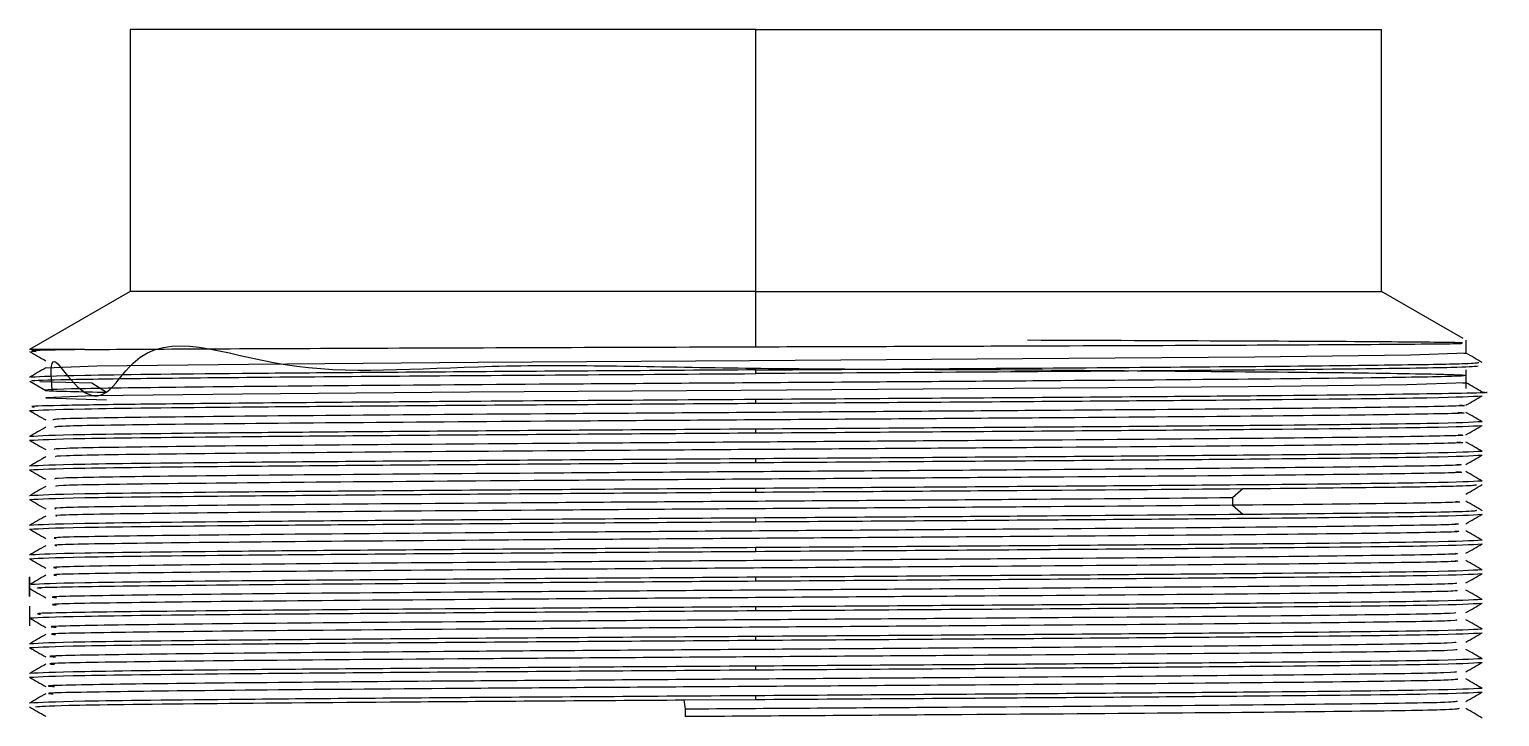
# Model space of a CAD drawing. Header units: millimetres. Extents: x 101 to 291, y 114 to 180.
# Drawn here: x 201.72 to 208.12, y 177.11 to 180.1 of the extents above; entities that cross this region are included whole.
import ezdxf

# ---------------------------------------------------------------- set-up
doc = ezdxf.new("R2010")
doc.units = ezdxf.units.MM

msp = doc.modelspace()

# ---------------------------------------------------------------- linework, layer by layer
at = {"color": 7, "linetype": 'Continuous', "lineweight": 25}
for p, q in [((202.1586, 180.0999), (202.1586, 178.9589)), ((204.8836, 180.0999), (202.1586, 180.0999)), ((204.8836, 178.9589), (204.8836, 180.0999)), ((204.8836, 180.0999), (207.6086, 180.0999)), ((207.6086, 178.9589), (207.6086, 180.0999)), ((202.1586, 178.9589), (201.72, 178.7057)), ((204.8836, 178.9589), (202.1586, 178.9589)), ((204.8836, 178.7178), (204.8836, 178.9589)), ((204.8836, 178.9589), (207.6086, 178.9589)), ((207.9646, 178.7534), (207.6086, 178.9589)), ((207.9772, 178.6894), (207.9772, 178.7468)), ((201.9609, 178.7057), (201.72, 178.7057)), ((204.8836, 178.6009), (204.8836, 178.617)), ((207.9772, 178.5355), (207.9772, 178.6178)), ((201.9919, 178.56), (201.7651, 178.5652)), ((204.8836, 178.4719), (204.8836, 178.488)), ((204.8836, 178.3429), (204.8836, 178.359)), ((204.8836, 178.2139), (204.8836, 178.23)), ((204.8836, 178.0849), (204.8836, 178.101)), ((206.9598, 178.0597), (206.9598, 178.0274)), ((204.8836, 177.9559), (204.8836, 177.972)), ((204.8836, 177.8269), (204.8836, 177.843)), ((201.72, 177.7165), (201.72, 177.6309)), ((201.72, 177.714), (201.72, 177.6309)), ((201.72, 177.6309), (201.72, 177.714)), ((204.8836, 177.6979), (204.8836, 177.714)), ((201.72, 177.5875), (201.72, 177.5019)), ((204.8836, 177.5689), (204.8836, 177.585)), ((204.8836, 177.4399), (204.8836, 177.456)), ((204.8836, 177.3109), (204.8836, 177.327)), ((204.8836, 177.1819), (204.8836, 177.198)), ((204.5696, 177.1798), (204.8836, 177.1819)), ((204.5696, 177.1799), (204.5765, 177.1396)), ((204.5765, 177.1395), (204.5765, 177.1073))]:
    msp.add_line(p, q, dxfattribs=at)
at = {"color": 7, "linetype": 'Continuous', "lineweight": 25, "flags": 128}
for points in [[(207.9677, 178.6897), (207.9773, 178.6894), (207.7345, 178.6813), (207.0559, 178.6732), (206.0454, 178.6651), (204.8572, 178.657), (203.6731, 178.649), (202.674, 178.6409), (202.0125, 178.6328), (201.7899, 178.6247), (201.7899, 178.6247)], [(201.7207, 178.5684), (201.7561, 178.548), (201.7914, 178.5276)], [(207.9615, 178.5607), (207.9769, 178.5601), (207.7193, 178.552), (207.0283, 178.5439), (206.0095, 178.5359), (204.8187, 178.5278), (203.6378, 178.5197), (202.6473, 178.5116), (201.9986, 178.5036), (201.7908, 178.4955), (202.0557, 178.4874), (202.0557, 178.4874)], [(201.9919, 178.5601), (202.0238, 178.5399), (202.0557, 178.5198)], [(207.0067, 178.1), (206.9832, 178.0799), (206.9598, 178.0597)], [(206.9598, 178.0274), (206.9832, 178.0072), (207.0067, 177.9871)]]:
    msp.add_lwpolyline(points, dxfattribs=at)
at = {"color": 7, "linetype": 'Continuous', "lineweight": 25}
for points, knots in [([(201.8184, 178.5282), (201.8141, 178.5928), (201.8026, 178.7671), (201.9886, 178.3756), (202.2628, 178.8277), (202.7987, 178.5695), (203.7105, 178.6518), (204.7709, 178.6208), (205.8416, 178.6201), (206.8006, 178.6113), (207.5343, 178.6047), (207.9567, 178.5975), (208.0182, 178.5905), (207.7116, 178.5834), (207.0729, 178.5764), (206.1771, 178.5693), (205.1294, 178.5622), (204.0528, 178.5551), (203.0742, 178.5481), (202.3063, 178.541), (201.8475, 178.5339), (201.7215, 178.5269), (201.9443, 178.5221), (202.0557, 178.5198)], [0, 0, 0, 0, 0.023196, 0.062577, 0.076601, 0.127902, 0.179203, 0.230505, 0.281806, 0.333107, 0.384408, 0.435709, 0.487009, 0.538309, 0.589609, 0.640908, 0.692207, 0.743506, 0.794805, 0.846104, 0.897403, 0.948702, 1, 1, 1, 1]), ([(204.8836, 178.7178), (205.2428, 178.719), (205.9603, 178.7213), (206.9115, 178.7248), (207.6059, 178.7284), (207.9799, 178.7314), (207.9604, 178.7332), (207.9534, 178.7339)], [0, 0, 0, 0, 0.219522, 0.438617, 0.657284, 0.875524, 1, 1, 1, 1]), ([(207.962, 178.7354), (207.872, 178.7366), (207.6921, 178.7389), (207.0092, 178.7425), (206.3812, 178.7448), (206.0675, 178.746)], [0, 0, 0, 0, 0.33399, 0.667323, 1, 1, 1, 1]), ([(201.9609, 178.7057), (201.8403, 178.7035), (201.692, 178.7008), (201.7396, 178.6981), (201.7484, 178.6976)], [0, 0, 0, 0, 0.813037, 1, 1, 1, 1]), ([(201.7198, 178.6977), (201.7316, 178.6909), (201.7551, 178.6773), (201.7787, 178.6637), (201.7905, 178.6569)], [0, 0, 0, 0, 0.5, 1, 1, 1, 1]), ([(201.9609, 178.7057), (202.1057, 178.7067), (202.3951, 178.7087), (203.1091, 178.7117), (203.9556, 178.7148), (204.5744, 178.7168), (204.8836, 178.7178)], [0, 0, 0, 0, 0.2506227, 0.5008304, 0.7506227, 1, 1, 1, 1]), ([(208.0474, 178.6491), (208.0356, 178.656), (208.012, 178.6696), (207.9885, 178.6832), (207.9767, 178.69)], [0, 0, 0, 0, 0.500016, 1, 1, 1, 1]), ([(201.7904, 178.6255), (201.7786, 178.6187), (201.755, 178.6051), (201.7315, 178.5914), (201.7197, 178.5846)], [0, 0, 0, 0, 0.500011, 1, 1, 1, 1]), ([(204.8836, 178.617), (204.469, 178.6143), (203.6399, 178.6089), (202.5947, 178.6009), (201.8686, 178.5929), (201.774, 178.5876), (201.7275, 178.585)], [0, 0, 0, 0, 0.251947, 0.503893, 0.75584, 1, 1, 1, 1]), ([(204.8836, 178.617), (205.1683, 178.6188), (205.7378, 178.6225), (206.5296, 178.6281), (207.2038, 178.6336), (207.7039, 178.6392), (208.0076, 178.6445), (208.0252, 178.6479), (208.0333, 178.6495)], [0, 0, 0, 0, 0.170584, 0.341168, 0.511752, 0.682336, 0.85292, 1, 1, 1, 1]), ([(208.0301, 178.6328), (208.0087, 178.6309), (207.963, 178.6268), (207.5093, 178.6205), (206.8018, 178.614), (205.8926, 178.6074), (205.2199, 178.6031), (204.8836, 178.6009)], [0, 0, 0, 0, 0.18049, 0.385367, 0.590245, 0.795123, 1, 1, 1, 1]), ([(201.7412, 178.5686), (201.7353, 178.5692), (201.7108, 178.5714), (201.8665, 178.5754), (202.2018, 178.5805), (202.7157, 178.5856), (203.3592, 178.5907), (204.0974, 178.5958), (204.6215, 178.5992), (204.8836, 178.6009)], [0, 0, 0, 0, 0.050507, 0.208756, 0.367004, 0.525253, 0.683502, 0.841751, 1, 1, 1, 1]), ([(208.0474, 178.5201), (208.0356, 178.5269), (208.0122, 178.5404), (207.9888, 178.554), (207.9772, 178.5607)], [0, 0, 0, 0, 0.503496, 1, 1, 1, 1]), ([(204.8836, 178.488), (204.6215, 178.4863), (204.0974, 178.4829), (203.3592, 178.4778), (202.7157, 178.4727), (202.2018, 178.4676), (201.8665, 178.4625), (201.7108, 178.4585), (201.7353, 178.4563), (201.7412, 178.4558)], [0, 0, 0, 0, 0.158297, 0.316595, 0.474892, 0.63319, 0.791487, 0.949785, 1, 1, 1, 1]), ([(208.0401, 178.5205), (208.0426, 178.5204), (208.1273, 178.5177), (207.8472, 178.5122), (207.1883, 178.5041), (206.1234, 178.4961), (205.2969, 178.4907), (204.8836, 178.488)], [0, 0, 0, 0, 0.007261, 0.255445, 0.50363, 0.751815, 1, 1, 1, 1]), ([(204.8836, 178.4719), (205.2982, 178.4746), (206.1273, 178.4799), (207.173, 178.488), (207.9045, 178.4961), (207.9996, 178.5014), (208.0471, 178.5041)], [0, 0, 0, 0, 0.250011, 0.500023, 0.750034, 1, 1, 1, 1]), ([(207.9767, 178.4634), (207.9886, 178.4702), (208.0122, 178.4839), (208.0359, 178.4975), (208.0477, 178.5044)], [0, 0, 0, 0, 0.4999886, 1, 1, 1, 1]), ([(201.7196, 178.4399), (201.7314, 178.433), (201.7551, 178.4194), (201.7787, 178.4057), (201.7905, 178.3989)], [0, 0, 0, 0, 0.5, 1, 1, 1, 1]), ([(201.7201, 178.4396), (201.7677, 178.4423), (201.8628, 178.4477), (202.5943, 178.4557), (203.64, 178.4638), (204.4691, 178.4692), (204.8836, 178.4719)], [0, 0, 0, 0, 0.249949, 0.499966, 0.749983, 1, 1, 1, 1]), ([(207.9485, 178.4636), (207.9567, 178.4631), (208.0089, 178.4603), (207.7364, 178.455), (207.1399, 178.4479), (206.2366, 178.4407), (205.1777, 178.4335), (204.0816, 178.4263), (203.0804, 178.4191), (202.3094, 178.4119), (201.8437, 178.4052), (201.8287, 178.401), (201.8221, 178.3991)], [0, 0, 0, 0, 0.020822, 0.132284, 0.243745, 0.355206, 0.466666, 0.578125, 0.689583, 0.801041, 0.912498, 1, 1, 1, 1]), ([(207.9415, 178.4318), (207.9533, 178.4312), (208.0115, 178.4282), (207.7387, 178.4228), (207.1393, 178.4156), (206.2368, 178.4084), (205.1776, 178.4012), (204.0817, 178.394), (203.0801, 178.3868), (202.3103, 178.3796), (201.8515, 178.3731), (201.8351, 178.369), (201.8283, 178.3673)], [0, 0, 0, 0, 0.028204, 0.139664, 0.251124, 0.362583, 0.474041, 0.585499, 0.696955, 0.808412, 0.919867, 1, 1, 1, 1]), ([(208.0476, 178.3911), (208.0358, 178.3979), (208.0121, 178.4115), (207.9885, 178.4252), (207.9767, 178.432)], [0, 0, 0, 0, 0.499989, 1, 1, 1, 1]), ([(201.7906, 178.3675), (201.7788, 178.3607), (201.7551, 178.347), (201.7314, 178.3334), (201.7196, 178.3266)], [0, 0, 0, 0, 0.499989, 1, 1, 1, 1]), ([(204.8836, 178.359), (204.4691, 178.3563), (203.64, 178.3509), (202.5943, 178.3429), (201.8627, 178.3348), (201.7676, 178.3294), (201.7201, 178.3267)], [0, 0, 0, 0, 0.250011, 0.500023, 0.750034, 1, 1, 1, 1]), ([(208.0471, 178.3912), (207.9996, 178.3886), (207.9045, 178.3832), (207.1729, 178.3751), (206.1273, 178.3671), (205.2982, 178.3617), (204.8836, 178.359)], [0, 0, 0, 0, 0.24995, 0.499966, 0.749983, 1, 1, 1, 1]), ([(204.8836, 178.3429), (205.2982, 178.3456), (206.1273, 178.3509), (207.173, 178.359), (207.9045, 178.3671), (207.9996, 178.3724), (208.0471, 178.3751)], [0, 0, 0, 0, 0.250011, 0.500023, 0.750034, 1, 1, 1, 1]), ([(207.9768, 178.3344), (207.9887, 178.3412), (208.0123, 178.3549), (208.036, 178.3685), (208.0478, 178.3754)], [0, 0, 0, 0, 0.499989, 1, 1, 1, 1]), ([(201.7196, 178.3109), (201.7314, 178.304), (201.7551, 178.2904), (201.7787, 178.2767), (201.7905, 178.2699)], [0, 0, 0, 0, 0.4999887, 1, 1, 1, 1]), ([(201.7201, 178.3106), (201.7677, 178.3133), (201.8628, 178.3187), (202.5943, 178.3268), (203.64, 178.3348), (204.4691, 178.3402), (204.8836, 178.3429)], [0, 0, 0, 0, 0.249949, 0.499966, 0.749983, 1, 1, 1, 1]), ([(207.9422, 178.3346), (207.9518, 178.334), (208.0006, 178.331), (207.7126, 178.3256), (207.0963, 178.3185), (206.1816, 178.3113), (205.1171, 178.3041), (204.023, 178.2969), (203.0305, 178.2897), (202.2756, 178.2825), (201.8331, 178.276), (201.8291, 178.2718), (201.8274, 178.2701)], [0, 0, 0, 0, 0.0272361, 0.1386658, 0.2500961, 0.361527, 0.4729585, 0.5843906, 0.6958228, 0.807255, 0.9186869, 1, 1, 1, 1]), ([(207.9367, 178.3028), (207.9495, 178.302), (208.0038, 178.2989), (207.7147, 178.2934), (207.0958, 178.2862), (206.1817, 178.279), (205.117, 178.2718), (204.0231, 178.2646), (203.0302, 178.2574), (202.2766, 178.2502), (201.8403, 178.2438), (201.8345, 178.2399), (201.8322, 178.2383)], [0, 0, 0, 0, 0.034582, 0.146009, 0.257438, 0.368867, 0.480296, 0.591727, 0.703157, 0.814587, 0.926017, 1, 1, 1, 1]), ([(208.0477, 178.2621), (208.0359, 178.2689), (208.0122, 178.2826), (207.9886, 178.2962), (207.9767, 178.303)], [0, 0, 0, 0, 0.500016, 1, 1, 1, 1]), ([(201.7906, 178.2385), (201.7788, 178.2317), (201.7551, 178.218), (201.7315, 178.2044), (201.7196, 178.1975)], [0, 0, 0, 0, 0.499989, 1, 1, 1, 1]), ([(204.8836, 178.23), (204.4691, 178.2273), (203.64, 178.2219), (202.5943, 178.2139), (201.8627, 178.2058), (201.7676, 178.2004), (201.7201, 178.1977)], [0, 0, 0, 0, 0.250011, 0.500023, 0.750034, 1, 1, 1, 1]), ([(208.0471, 178.2622), (207.9996, 178.2596), (207.9045, 178.2542), (207.1729, 178.2461), (206.1273, 178.2381), (205.2982, 178.2327), (204.8836, 178.23)], [0, 0, 0, 0, 0.24995, 0.499966, 0.749983, 1, 1, 1, 1]), ([(204.8836, 178.2139), (205.2982, 178.2166), (206.1273, 178.2219), (207.173, 178.23), (207.9045, 178.2381), (207.9996, 178.2434), (208.0471, 178.2461)], [0, 0, 0, 0, 0.250011, 0.500023, 0.750034, 1, 1, 1, 1]), ([(207.9767, 178.2054), (207.9886, 178.2122), (208.0122, 178.2259), (208.0359, 178.2395), (208.0477, 178.2464)], [0, 0, 0, 0, 0.500005, 1, 1, 1, 1]), ([(201.7195, 178.1819), (201.7313, 178.175), (201.7549, 178.1614), (201.7786, 178.1477), (201.7904, 178.1409)], [0, 0, 0, 0, 0.5, 1, 1, 1, 1]), ([(201.7201, 178.1816), (201.7677, 178.1843), (201.8628, 178.1897), (202.5943, 178.1977), (203.64, 178.2058), (204.4691, 178.2112), (204.8836, 178.2139)], [0, 0, 0, 0, 0.249949, 0.499966, 0.749983, 1, 1, 1, 1]), ([(207.9374, 178.2056), (207.9476, 178.2049), (207.992, 178.2018), (207.6874, 178.1962), (207.0519, 178.1891), (206.126, 178.1819), (205.0563, 178.1747), (203.9648, 178.1675), (202.9814, 178.1603), (202.243, 178.1531), (201.8232, 178.1467), (201.8293, 178.1427), (201.8317, 178.1411)], [0, 0, 0, 0, 0.033289, 0.144759, 0.256229, 0.367698, 0.479168, 0.590639, 0.70211, 0.813581, 0.925053, 1, 1, 1, 1]), ([(207.9333, 178.1738), (207.9465, 178.1729), (207.9957, 178.1696), (207.6893, 178.164), (207.0515, 178.1568), (206.1261, 178.1496), (205.0563, 178.1424), (203.9649, 178.1352), (202.9811, 178.128), (202.2441, 178.1208), (201.8299, 178.1146), (201.8337, 178.1107), (201.8352, 178.1093)], [0, 0, 0, 0, 0.040591, 0.152057, 0.263524, 0.374991, 0.486458, 0.597926, 0.709394, 0.820862, 0.932332, 1, 1, 1, 1]), ([(208.0477, 178.1331), (208.0358, 178.1399), (208.0122, 178.1535), (207.9885, 178.1672), (207.9767, 178.174)], [0, 0, 0, 0, 0.500005, 1, 1, 1, 1]), ([(201.7905, 178.1095), (201.7787, 178.1027), (201.7551, 178.089), (201.7314, 178.0754), (201.7196, 178.0686)], [0, 0, 0, 0, 0.5, 1, 1, 1, 1]), ([(204.8836, 178.101), (204.4691, 178.0983), (203.64, 178.0929), (202.5943, 178.0849), (201.8627, 178.0768), (201.7676, 178.0714), (201.7201, 178.0688)], [0, 0, 0, 0, 0.250011, 0.500023, 0.750034, 1, 1, 1, 1]), ([(208.0471, 178.1332), (207.9996, 178.1306), (207.9045, 178.1252), (207.1729, 178.1171), (206.1273, 178.1091), (205.2982, 178.1037), (204.8836, 178.101)], [0, 0, 0, 0, 0.24995, 0.499966, 0.749983, 1, 1, 1, 1]), ([(204.8836, 178.0849), (205.2755, 178.0874), (206.0593, 178.0924), (206.6909, 178.0975), (207.0067, 178.1)], [0, 0, 0, 0, 0.5000001, 1, 1, 1, 1]), ([(207.0067, 178.1), (207.2214, 178.102), (207.651, 178.1062), (207.9985, 178.1119), (208.0152, 178.1155), (208.0225, 178.1171)], [0, 0, 0, 0, 0.3600536, 0.7201071, 1, 1, 1, 1]), ([(207.9767, 178.0764), (207.9885, 178.0832), (208.0121, 178.0969), (208.0358, 178.1105), (208.0476, 178.1174)], [0, 0, 0, 0, 0.500011, 1, 1, 1, 1]), ([(201.7196, 178.0529), (201.7314, 178.046), (201.7551, 178.0324), (201.7787, 178.0187), (201.7905, 178.0119)], [0, 0, 0, 0, 0.499991, 1, 1, 1, 1]), ([(201.7201, 178.0526), (201.7677, 178.0553), (201.8628, 178.0607), (202.5943, 178.0687), (203.64, 178.0768), (204.4691, 178.0822), (204.8836, 178.0849)], [0, 0, 0, 0, 0.24995, 0.499966, 0.749983, 1, 1, 1, 1]), ([(206.9598, 178.0597), (206.6674, 178.0573), (206.0826, 178.0525), (204.9921, 178.0453), (203.9077, 178.0381), (202.9326, 178.0309), (202.2114, 178.0237), (201.8132, 178.0174), (201.8287, 178.0136), (201.8347, 178.0121)], [0, 0, 0, 0, 0.1510867, 0.3021735, 0.4532614, 0.6043501, 0.7554393, 0.9065289, 1, 1, 1, 1]), ([(207.9326, 178.0445), (207.9438, 178.0436), (207.9842, 178.0403), (207.675, 178.0346), (207.1982, 178.0298), (206.9598, 178.0274)], [0, 0, 0, 0, 0.1611972, 0.580599, 1, 1, 1, 1]), ([(208.0476, 178.004), (208.0358, 178.0109), (208.0121, 178.0245), (207.9885, 178.0382), (207.9766, 178.045)], [0, 0, 0, 0, 0.499995, 1, 1, 1, 1]), ([(201.7906, 177.9805), (201.7788, 177.9737), (201.7552, 177.9601), (201.7316, 177.9465), (201.7198, 177.9396)], [0, 0, 0, 0, 0.5, 1, 1, 1, 1]), ([(204.8836, 177.972), (204.4691, 177.9693), (203.64, 177.9639), (202.5943, 177.9559), (201.8627, 177.9478), (201.7676, 177.9424), (201.7201, 177.9397)], [0, 0, 0, 0, 0.250011, 0.500023, 0.750034, 1, 1, 1, 1]), ([(206.9598, 178.0274), (206.6674, 178.025), (206.0826, 178.0202), (204.9921, 178.013), (203.9078, 178.0058), (202.9323, 177.9986), (202.2125, 177.9914), (201.8193, 177.9853), (201.8322, 177.9816), (201.8368, 177.9803)], [0, 0, 0, 0, 0.152581, 0.305161, 0.457743, 0.610326, 0.762909, 0.915492, 1, 1, 1, 1]), ([(204.8836, 177.9559), (205.2982, 177.9586), (206.1273, 177.9639), (207.173, 177.972), (207.9045, 177.9801), (207.9996, 177.9854), (208.0471, 177.9881)], [0, 0, 0, 0, 0.250011, 0.500023, 0.750034, 1, 1, 1, 1]), ([(207.0067, 177.9871), (206.6909, 177.9846), (206.0593, 177.9795), (205.2755, 177.9745), (204.8836, 177.972)], [0, 0, 0, 0, 0.5, 1, 1, 1, 1]), ([(208.0225, 178.0043), (208.0152, 178.0027), (207.9985, 177.999), (207.651, 177.9933), (207.2214, 177.9892), (207.0067, 177.9871)], [0, 0, 0, 0, 0.279864, 0.639932, 1, 1, 1, 1]), ([(207.9767, 177.9474), (207.9886, 177.9542), (208.0122, 177.9679), (208.0359, 177.9815), (208.0477, 177.9884)], [0, 0, 0, 0, 0.499994, 1, 1, 1, 1]), ([(201.7195, 177.9239), (201.7313, 177.917), (201.755, 177.9034), (201.7786, 177.8897), (201.7904, 177.8829)], [0, 0, 0, 0, 0.500009, 1, 1, 1, 1]), ([(201.7201, 177.9236), (201.7677, 177.9263), (201.8628, 177.9317), (202.5943, 177.9397), (203.64, 177.9478), (204.4691, 177.9532), (204.8836, 177.9559)], [0, 0, 0, 0, 0.24995, 0.499966, 0.749983, 1, 1, 1, 1]), ([(207.9314, 177.9476), (207.9409, 177.9466), (207.9739, 177.9432), (207.6337, 177.9375), (206.9609, 177.9303), (206.0135, 177.9231), (204.9347, 177.9159), (203.8493, 177.9087), (202.8852, 177.9015), (202.1809, 177.8943), (201.8039, 177.8882), (201.828, 177.8844), (201.8367, 177.8831)], [0, 0, 0, 0, 0.045509, 0.156977, 0.268446, 0.379914, 0.491382, 0.60285, 0.714319, 0.825788, 0.937258, 1, 1, 1, 1]), ([(207.93, 177.9158), (207.9418, 177.9146), (207.9787, 177.9111), (207.6352, 177.9052), (206.9606, 177.898), (206.0136, 177.8908), (204.9346, 177.8836), (203.8494, 177.8764), (202.8848, 177.8692), (202.1821, 177.862), (201.8094, 177.8561), (201.8304, 177.8525), (201.8374, 177.8513)], [0, 0, 0, 0, 0.0526925, 0.1641572, 0.2756216, 0.3870859, 0.4985501, 0.6100144, 0.7214791, 0.8329442, 0.9444097, 1, 1, 1, 1]), ([(208.0475, 177.8751), (208.0357, 177.8819), (208.0121, 177.8956), (207.9885, 177.9092), (207.9768, 177.916)], [0, 0, 0, 0, 0.500011, 1, 1, 1, 1]), ([(201.7905, 177.8515), (201.7787, 177.8447), (201.7551, 177.8311), (201.7315, 177.8175), (201.7197, 177.8106)], [0, 0, 0, 0, 0.500009, 1, 1, 1, 1]), ([(204.8836, 177.843), (204.469, 177.8403), (203.6399, 177.8349), (202.5947, 177.8269), (201.8684, 177.8189), (201.7738, 177.8136), (201.7273, 177.811)], [0, 0, 0, 0, 0.251888, 0.503777, 0.755666, 1, 1, 1, 1]), ([(208.0471, 177.8752), (207.9996, 177.8726), (207.9045, 177.8672), (207.1729, 177.8591), (206.1273, 177.8511), (205.2982, 177.8457), (204.8836, 177.843)], [0, 0, 0, 0, 0.24995, 0.499966, 0.749983, 1, 1, 1, 1]), ([(204.8836, 177.8269), (205.2982, 177.8296), (206.1273, 177.8349), (207.173, 177.843), (207.9045, 177.8511), (207.9996, 177.8564), (208.0471, 177.8591)], [0, 0, 0, 0, 0.250011, 0.500023, 0.750034, 1, 1, 1, 1]), ([(207.9767, 177.8184), (207.9885, 177.8252), (208.0121, 177.8389), (208.0358, 177.8525), (208.0476, 177.8593)], [0, 0, 0, 0, 0.500005, 1, 1, 1, 1]), ([(201.7195, 177.7948), (201.7313, 177.788), (201.755, 177.7744), (201.7786, 177.7607), (201.7905, 177.7539)], [0, 0, 0, 0, 0.499986, 1, 1, 1, 1]), ([(201.7201, 177.7946), (201.7677, 177.7973), (201.8628, 177.8027), (202.5943, 177.8107), (203.64, 177.8188), (204.4691, 177.8242), (204.8836, 177.8269)], [0, 0, 0, 0, 0.24995, 0.499966, 0.749983, 1, 1, 1, 1]), ([(207.9301, 177.8186), (207.9384, 177.8175), (207.9646, 177.814), (207.6052, 177.8081), (206.9144, 177.8009), (205.9566, 177.7937), (204.8738, 177.7865), (203.7921, 177.7793), (202.8381, 177.7721), (202.1513, 177.7649), (201.7945, 177.7589), (201.8266, 177.7553), (201.8375, 177.7541)], [0, 0, 0, 0, 0.051567, 0.163014, 0.274462, 0.385908, 0.497354, 0.608799, 0.720243, 0.831687, 0.94313, 1, 1, 1, 1]), ([(207.9301, 177.7868), (207.9403, 177.7855), (207.9698, 177.7818), (207.6066, 177.7758), (206.9141, 177.7686), (205.9567, 177.7614), (204.8737, 177.7542), (203.7921, 177.747), (202.8377, 177.7398), (202.1527, 177.7326), (201.7995, 177.7268), (201.8281, 177.7233), (201.8369, 177.7223)], [0, 0, 0, 0, 0.058702, 0.17015, 0.281597, 0.393044, 0.50449, 0.615935, 0.72738, 0.838824, 0.950268, 1, 1, 1, 1]), ([(208.0475, 177.7461), (208.0357, 177.7529), (208.0121, 177.7666), (207.9885, 177.7802), (207.9767, 177.787)], [0, 0, 0, 0, 0.500011, 1, 1, 1, 1]), ([(201.7904, 177.7225), (201.7786, 177.7157), (201.755, 177.7021), (201.7314, 177.6884), (201.7196, 177.6816)], [0, 0, 0, 0, 0.5000089, 1, 1, 1, 1]), ([(204.8836, 177.714), (204.469, 177.7113), (203.6399, 177.7059), (202.5947, 177.6979), (201.8679, 177.6899), (201.7733, 177.6846), (201.7266, 177.682)], [0, 0, 0, 0, 0.251716, 0.503431, 0.755147, 1, 1, 1, 1]), ([(208.0471, 177.7462), (207.9996, 177.7436), (207.9045, 177.7382), (207.1729, 177.7301), (206.1273, 177.7221), (205.2982, 177.7167), (204.8836, 177.714)], [0, 0, 0, 0, 0.24995, 0.499966, 0.749983, 1, 1, 1, 1]), ([(204.8836, 177.6979), (205.2982, 177.7006), (206.1273, 177.7059), (207.173, 177.714), (207.9045, 177.7221), (207.9996, 177.7274), (208.0471, 177.7301)], [0, 0, 0, 0, 0.250011, 0.500023, 0.750034, 1, 1, 1, 1]), ([(207.9767, 177.6894), (207.9885, 177.6962), (208.0122, 177.7099), (208.0358, 177.7235), (208.0477, 177.7303)], [0, 0, 0, 0, 0.500006, 1, 1, 1, 1]), ([(201.7196, 177.6658), (201.7315, 177.659), (201.7551, 177.6453), (201.7788, 177.6317), (201.7906, 177.6248)], [0, 0, 0, 0, 0.499989, 1, 1, 1, 1]), ([(201.7687, 177.6656), (201.7578, 177.6667), (201.7229, 177.6702), (202.0818, 177.6761), (202.7847, 177.6834), (203.7681, 177.6906), (204.5118, 177.6955), (204.8836, 177.6979)], [0, 0, 0, 0, 0.10121, 0.325908, 0.550605, 0.775303, 1, 1, 1, 1]), ([(207.9299, 177.6896), (207.9362, 177.6883), (207.9548, 177.6847), (207.5754, 177.6787), (206.8671, 177.6715), (205.8993, 177.6643), (204.8129, 177.6571), (203.7353, 177.6499), (202.7917, 177.6427), (202.1228, 177.6355), (201.7855, 177.6296), (201.8247, 177.6262), (201.837, 177.6251)], [0, 0, 0, 0, 0.0577289, 0.1691502, 0.2805722, 0.3919949, 0.5034181, 0.6148418, 0.7262658, 0.8376897, 0.9491134, 1, 1, 1, 1]), ([(207.9311, 177.6578), (207.9391, 177.6564), (207.9606, 177.6526), (207.5768, 177.6464), (206.8668, 177.6392), (205.8994, 177.632), (204.8129, 177.6248), (203.7353, 177.6176), (202.7915, 177.6104), (202.1236, 177.6033), (201.7878, 177.5974), (201.825, 177.594), (201.836, 177.593)], [0, 0, 0, 0, 0.06468, 0.17572, 0.28676, 0.397802, 0.508844, 0.619886, 0.730929, 0.841971, 0.953014, 1, 1, 1, 1]), ([(208.0475, 177.6171), (208.0357, 177.6239), (208.0121, 177.6376), (207.9885, 177.6512), (207.9767, 177.658)], [0, 0, 0, 0, 0.499984, 1, 1, 1, 1]), ([(204.8836, 177.585), (204.5118, 177.5826), (203.7682, 177.5778), (202.7845, 177.5705), (202.0825, 177.5633), (201.725, 177.5574), (201.7583, 177.554), (201.7681, 177.553)], [0, 0, 0, 0, 0.2261176, 0.4522352, 0.6783528, 0.9044703, 1, 1, 1, 1]), ([(208.0471, 177.6172), (207.9996, 177.6146), (207.9045, 177.6092), (207.1729, 177.6011), (206.1273, 177.5931), (205.2982, 177.5877), (204.8836, 177.585)], [0, 0, 0, 0, 0.24995, 0.499966, 0.749983, 1, 1, 1, 1]), ([(204.8836, 177.5689), (205.2982, 177.5716), (206.1273, 177.5769), (207.173, 177.585), (207.9045, 177.5931), (207.9996, 177.5984), (208.0471, 177.6011)], [0, 0, 0, 0, 0.250011, 0.500023, 0.750034, 1, 1, 1, 1]), ([(207.9766, 177.5604), (207.9885, 177.5672), (208.0121, 177.5808), (208.0358, 177.5945), (208.0476, 177.6013)], [0, 0, 0, 0, 0.499994, 1, 1, 1, 1]), ([(201.7195, 177.5368), (201.7313, 177.53), (201.755, 177.5163), (201.7787, 177.5027), (201.7905, 177.4958)], [0, 0, 0, 0, 0.499997, 1, 1, 1, 1]), ([(201.7201, 177.5366), (201.7677, 177.5393), (201.8628, 177.5447), (202.5943, 177.5528), (203.64, 177.5608), (204.4691, 177.5662), (204.8836, 177.5689)], [0, 0, 0, 0, 0.249949, 0.499966, 0.749983, 1, 1, 1, 1]), ([(207.9308, 177.5606), (207.9345, 177.5592), (207.9446, 177.5554), (207.5446, 177.5493), (206.819, 177.5421), (205.8416, 177.5349), (204.7521, 177.5277), (203.6789, 177.5205), (202.7462, 177.5133), (202.0956, 177.5061), (201.777, 177.5004), (201.8226, 177.497), (201.8357, 177.4961)], [0, 0, 0, 0, 0.063683, 0.175119, 0.286556, 0.397992, 0.509427, 0.620862, 0.732296, 0.843729, 0.955162, 1, 1, 1, 1]), ([(207.9335, 177.5288), (207.9384, 177.5272), (207.951, 177.5233), (207.5459, 177.517), (206.8188, 177.5098), (205.8417, 177.5026), (204.752, 177.4954), (203.679, 177.4882), (202.7457, 177.481), (202.0973, 177.4739), (201.781, 177.4683), (201.822, 177.4651), (201.8324, 177.4642)], [0, 0, 0, 0, 0.070925, 0.182364, 0.293803, 0.405242, 0.516679, 0.628117, 0.739553, 0.850989, 0.962424, 1, 1, 1, 1]), ([(208.0477, 177.488), (208.0358, 177.4948), (208.0122, 177.5085), (207.9885, 177.5222), (207.9767, 177.529)], [0, 0, 0, 0, 0.499994, 1, 1, 1, 1]), ([(201.7904, 177.4645), (201.7786, 177.4576), (201.7549, 177.444), (201.7312, 177.4303), (201.7194, 177.4235)], [0, 0, 0, 0, 0.500014, 1, 1, 1, 1]), ([(204.8836, 177.456), (204.4691, 177.4533), (203.64, 177.4479), (202.5943, 177.4399), (201.8627, 177.4318), (201.7676, 177.4264), (201.7201, 177.4238)], [0, 0, 0, 0, 0.250011, 0.500023, 0.750034, 1, 1, 1, 1]), ([(208.0471, 177.4882), (207.9996, 177.4856), (207.9045, 177.4802), (207.1729, 177.4721), (206.1273, 177.4641), (205.2982, 177.4587), (204.8836, 177.456)], [0, 0, 0, 0, 0.24995, 0.499966, 0.749983, 1, 1, 1, 1]), ([(204.8836, 177.4399), (205.2982, 177.4426), (206.1273, 177.4479), (207.173, 177.456), (207.9045, 177.4641), (207.9996, 177.4694), (208.0471, 177.4721)], [0, 0, 0, 0, 0.250011, 0.500023, 0.750034, 1, 1, 1, 1]), ([(207.9767, 177.4313), (207.9885, 177.4382), (208.0122, 177.4518), (208.0358, 177.4655), (208.0476, 177.4723)], [0, 0, 0, 0, 0.500011, 1, 1, 1, 1]), ([(201.7196, 177.4078), (201.7314, 177.401), (201.7551, 177.3873), (201.7788, 177.3737), (201.7906, 177.3668)], [0, 0, 0, 0, 0.500011, 1, 1, 1, 1]), ([(201.7201, 177.4076), (201.7677, 177.4103), (201.8628, 177.4157), (202.5943, 177.4237), (203.64, 177.4318), (204.4691, 177.4372), (204.8836, 177.4399)], [0, 0, 0, 0, 0.24995, 0.499966, 0.749983, 1, 1, 1, 1]), ([(207.9328, 177.4316), (207.9332, 177.4301), (207.934, 177.4262), (207.5127, 177.4199), (206.7703, 177.4127), (205.7836, 177.4055), (204.6913, 177.3983), (203.6231, 177.3911), (202.7013, 177.3839), (202.0695, 177.3767), (201.7688, 177.3711), (201.8198, 177.3679), (201.8329, 177.3671)], [0, 0, 0, 0, 0.06984, 0.181277, 0.292715, 0.404154, 0.515594, 0.627034, 0.738475, 0.849916, 0.961357, 1, 1, 1, 1]), ([(207.9368, 177.3998), (207.938, 177.3981), (207.941, 177.394), (207.5138, 177.3876), (206.77, 177.3804), (205.7837, 177.3732), (204.6912, 177.366), (203.6232, 177.3588), (202.7008, 177.3517), (202.0714, 177.3445), (201.7723, 177.339), (201.8181, 177.3359), (201.8282, 177.3353)], [0, 0, 0, 0, 0.077135, 0.188575, 0.300017, 0.411459, 0.522901, 0.634345, 0.745789, 0.857233, 0.968678, 1, 1, 1, 1]), ([(208.0477, 177.359), (208.0358, 177.3658), (208.0122, 177.3795), (207.9885, 177.3932), (207.9767, 177.4)], [0, 0, 0, 0, 0.500016, 1, 1, 1, 1]), ([(201.7905, 177.3355), (201.7787, 177.3287), (201.755, 177.315), (201.7313, 177.3013), (201.7195, 177.2945)], [0, 0, 0, 0, 0.4999886, 1, 1, 1, 1]), ([(204.8836, 177.327), (204.4691, 177.3243), (203.64, 177.3189), (202.5943, 177.3109), (201.8627, 177.3028), (201.7676, 177.2974), (201.7201, 177.2948)], [0, 0, 0, 0, 0.250011, 0.500023, 0.750034, 1, 1, 1, 1]), ([(208.0471, 177.3592), (207.9996, 177.3566), (207.9045, 177.3512), (207.1729, 177.3431), (206.1273, 177.3351), (205.2982, 177.3297), (204.8836, 177.327)], [0, 0, 0, 0, 0.24995, 0.499966, 0.749983, 1, 1, 1, 1]), ([(204.8836, 177.3109), (205.2982, 177.3136), (206.1273, 177.3189), (207.173, 177.327), (207.9045, 177.3351), (207.9996, 177.3404), (208.0471, 177.3431)], [0, 0, 0, 0, 0.250011, 0.500023, 0.750034, 1, 1, 1, 1]), ([(207.9767, 177.3023), (207.9886, 177.3092), (208.0122, 177.3228), (208.0359, 177.3365), (208.0477, 177.3433)], [0, 0, 0, 0, 0.500016, 1, 1, 1, 1]), ([(201.7196, 177.2788), (201.7315, 177.272), (201.7551, 177.2583), (201.7788, 177.2447), (201.7906, 177.2378)], [0, 0, 0, 0, 0.499986, 1, 1, 1, 1]), ([(201.7201, 177.2786), (201.7677, 177.2813), (201.8628, 177.2867), (202.5943, 177.2947), (203.64, 177.3028), (204.4691, 177.3082), (204.8836, 177.3109)], [0, 0, 0, 0, 0.24995, 0.499966, 0.749983, 1, 1, 1, 1]), ([(207.9413, 177.2707), (207.9381, 177.269), (207.9305, 177.2648), (207.4808, 177.2582), (206.7206, 177.251), (205.7253, 177.2438), (204.6305, 177.2366), (203.5678, 177.2294), (202.6567, 177.2223), (202.0468, 177.2151), (201.764, 177.2097), (201.8138, 177.2068), (201.823, 177.2063)], [0, 0, 0, 0, 0.083171, 0.194649, 0.306127, 0.417605, 0.529083, 0.640561, 0.75204, 0.863518, 0.974998, 1, 1, 1, 1]), ([(207.9359, 177.3026), (207.9322, 177.3009), (207.923, 177.2969), (207.4797, 177.2905), (206.7208, 177.2833), (205.7252, 177.2761), (204.6306, 177.2689), (203.5677, 177.2617), (202.6573, 177.2545), (202.0448, 177.2474), (201.7611, 177.2419), (201.8166, 177.2388), (201.8291, 177.2381)], [0, 0, 0, 0, 0.0758285, 0.1873043, 0.2987797, 0.4102552, 0.5217305, 0.633206, 0.7446818, 0.8561579, 0.9676346, 1, 1, 1, 1]), ([(208.0478, 177.23), (208.036, 177.2368), (208.0123, 177.2505), (207.9887, 177.2641), (207.9768, 177.271)], [0, 0, 0, 0, 0.4999887, 1, 1, 1, 1]), ([(201.7906, 177.2065), (201.7787, 177.1997), (201.7551, 177.186), (201.7314, 177.1723), (201.7196, 177.1655)], [0, 0, 0, 0, 0.499998, 1, 1, 1, 1]), ([(204.8836, 177.198), (204.4691, 177.1953), (203.64, 177.1899), (202.5943, 177.1819), (201.8627, 177.1738), (201.7676, 177.1684), (201.7201, 177.1657)], [0, 0, 0, 0, 0.250011, 0.500023, 0.750034, 1, 1, 1, 1]), ([(208.0471, 177.2302), (207.9996, 177.2276), (207.9045, 177.2222), (207.1729, 177.2141), (206.1273, 177.2061), (205.2982, 177.2007), (204.8836, 177.198)], [0, 0, 0, 0, 0.24995, 0.499966, 0.749983, 1, 1, 1, 1]), ([(204.8836, 177.1819), (205.2982, 177.1846), (206.1273, 177.1899), (207.173, 177.198), (207.9045, 177.2061), (207.9996, 177.2114), (208.0471, 177.2141)], [0, 0, 0, 0, 0.250011, 0.500023, 0.750034, 1, 1, 1, 1]), ([(207.9767, 177.1733), (207.9885, 177.1802), (208.0122, 177.1938), (208.0358, 177.2075), (208.0477, 177.2143)], [0, 0, 0, 0, 0.5000163, 1, 1, 1, 1]), ([(201.7199, 177.1497), (201.7316, 177.1429), (201.7552, 177.1293), (201.7788, 177.1157), (201.7906, 177.1088)], [0, 0, 0, 0, 0.499989, 1, 1, 1, 1]), ([(201.7457, 177.1496), (201.7688, 177.1519), (201.8185, 177.1567), (202.4356, 177.1642), (203.3841, 177.172), (204.1744, 177.1772), (204.5696, 177.1798)], [0, 0, 0, 0, 0.224805, 0.483203, 0.741602, 1, 1, 1, 1]), ([(207.9405, 177.1736), (207.932, 177.1718), (207.9121, 177.1676), (207.4457, 177.1611), (206.6713, 177.1539), (205.6647, 177.1467), (204.9392, 177.1419), (204.5765, 177.1395)], [0, 0, 0, 0, 0.155411, 0.36656, 0.577707, 0.788854, 1, 1, 1, 1]), ([(207.9473, 177.1418), (207.9389, 177.1398), (207.9201, 177.1355), (207.4467, 177.1288), (206.6711, 177.1216), (205.6648, 177.1144), (204.9393, 177.1096), (204.5765, 177.1072)], [0, 0, 0, 0, 0.167056, 0.375294, 0.58353, 0.791765, 1, 1, 1, 1]), ([(208.0478, 177.101), (208.0359, 177.1078), (208.0123, 177.1215), (207.9886, 177.1352), (207.9768, 177.142)], [0, 0, 0, 0, 0.4999887, 1, 1, 1, 1])]:
    msp.add_open_spline(points, degree=3, knots=knots, dxfattribs=at)

doc.saveas('drawing.dxf')
